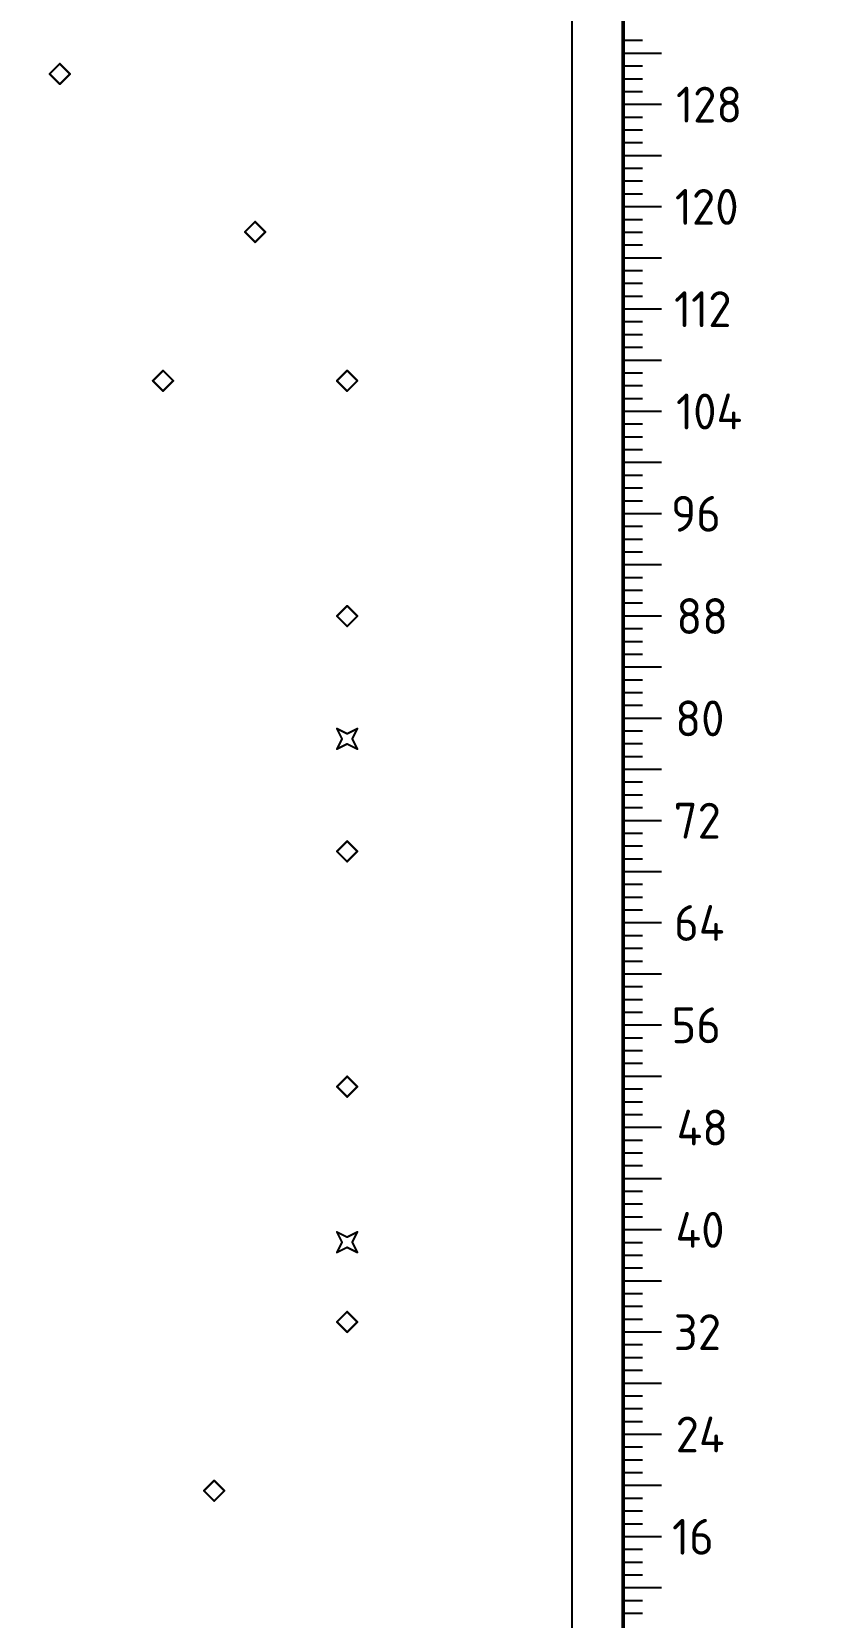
# Model space of a CAD drawing. Header units: millimetres. Extents: x -55 to 2039, y 0 to 512.
# Drawn here: x 316.4 to 393.5, y 167.4 to 322.4 of the extents above; entities that cross this region are included whole.
import ezdxf
from ezdxf import colors
from ezdxf.entities.mleader import LeaderData, LeaderLine
from ezdxf.enums import TextEntityAlignment as Align
from ezdxf.math import Vec2, Vec3

# ---------------------------------------------------------------- set-up
doc = ezdxf.new("R2010")
doc.units = ezdxf.units.MM
doc.linetypes.add('Сплошная', pattern=[0])
for name, color, linetype in [('Drill Drawing', 1, 'Continuous'), ('Виды', 30, 'Continuous'), ('Размеры', 121, 'Continuous')]:
    doc.layers.add(name, color=color, linetype=linetype)
doc.layers.add('текст', color=2, linetype='Continuous', lineweight=30)
doc.styles.add('GOST TYPE B', font='', dxfattribs={"height": 3.5})
doc.styles.get('GOST TYPE B').set_extended_font_data('GOST type B')

# ---------------------------------------------------------------- blocks, each defined once
blk = doc.blocks.new('Шероховатость')
at = {"lineweight": 50, "transparency": 16777216}
for p, q in [((-32.51, -11.45), (-28.78, -5)), ((-28.78, -5), (-5, -5)), ((-10.28, -11.58), (-7.16, -6.18)), ((-34.37, -8.22), (-32.51, -11.45)), ((-11.84, -8.88), (-10.28, -11.58))]:
    blk.add_line(p, q, dxfattribs=at)
at = {"layer": 'текст', "linetype": 'Continuous', "lineweight": 25, "transparency": 16777216, "insert": (-29.09, -6.14), "char_height": 5, "attachment_point": 1, "style": 'GOST TYPE B'}
blk.add_mtext_dynamic_manual_height_columns('Ra6,3{\\fGOST Type AU|b1|i0|c204|p2;(   )}', width=25.9473, gutter_width=17.5, heights=[0], dxfattribs=at)
blk = doc.blocks.new('_DotSmall')
at = {"color": 0, "linetype": 'ByBlock', "lineweight": 60, "const_width": 0.5}
blk.add_lwpolyline([(-0.0625, 0, 1), (0.0625, 0, 1)], format="xyb", close=True, dxfattribs=at)
blk = doc.blocks.new('Вид с →')
at = {"linetype": 'Continuous', "lineweight": 25, "transparency": 16777216}
for q in [(28.03, 4.05), (30.86, 4.05)]:
    blk.add_line((29.44, 2.63), q, dxfattribs=at)
blk.add_circle((32.94, 2.63), 3.5, dxfattribs=at)
blk.add_circle((32.94, 2.63), 3.5, dxfattribs=at)
at = {"linetype": 'Continuous', "lineweight": 50, "transparency": 16777216, "style": 'GOST TYPE B'}
blk.add_attdef('ВИД(_:_)', text='', height=7, dxfattribs=at).set_placement((27.23, 3.5), align=Align.MIDDLE_RIGHT)

msp = doc.modelspace()

# ---------------------------------------------------------------- linework, layer by layer
at = {"lineweight": 50}
msp.add_line((374.2556, 165.2965), (374.2556, 345.2965), dxfattribs=at)
at = {"layer": 'Drill Drawing'}
for points in [[(318.1606, 318.2965, 0.2, 0.2, 0), (319.1606, 319.2965, 0.2, 0.2, 0)], [(319.1606, 319.2965, 0.2, 0.2, 0), (320.1606, 318.2965, 0.2, 0.2, 0)], [(318.1606, 318.2965, 0.2, 0.2, 0), (319.1606, 317.2965, 0.2, 0.2, 0)], [(319.1606, 317.2965, 0.2, 0.2, 0), (320.1606, 318.2965, 0.2, 0.2, 0)], [(337.2556, 302.8465, 0.2, 0.2, 0), (338.2556, 303.8465, 0.2, 0.2, 0)], [(338.2556, 303.8465, 0.2, 0.2, 0), (339.2556, 302.8465, 0.2, 0.2, 0)], [(337.2556, 302.8465, 0.2, 0.2, 0), (338.2556, 301.8465, 0.2, 0.2, 0)], [(338.2556, 301.8465, 0.2, 0.2, 0), (339.2556, 302.8465, 0.2, 0.2, 0)], [(328.2556, 288.2965, 0.2, 0.2, 0), (329.2556, 289.2965, 0.2, 0.2, 0)], [(328.2556, 288.2965, 0.2, 0.2, 0), (329.2556, 287.2965, 0.2, 0.2, 0)], [(329.2556, 289.2965, 0.2, 0.2, 0), (330.2556, 288.2965, 0.2, 0.2, 0)], [(329.2556, 287.2965, 0.2, 0.2, 0), (330.2556, 288.2965, 0.2, 0.2, 0)], [(346.2556, 288.2965, 0.2, 0.2, 0), (347.2556, 289.2965, 0.2, 0.2, 0)], [(346.2556, 288.2965, 0.2, 0.2, 0), (347.2556, 287.2965, 0.2, 0.2, 0)], [(347.2556, 289.2965, 0.2, 0.2, 0), (348.2556, 288.2965, 0.2, 0.2, 0)], [(347.2556, 287.2965, 0.2, 0.2, 0), (348.2556, 288.2965, 0.2, 0.2, 0)], [(346.2556, 265.2965, 0.2, 0.2, 0), (347.2556, 266.2965, 0.2, 0.2, 0)], [(346.2556, 265.2965, 0.2, 0.2, 0), (347.2556, 264.2965, 0.2, 0.2, 0)], [(347.2556, 266.2965, 0.2, 0.2, 0), (348.2556, 265.2965, 0.2, 0.2, 0)], [(347.2556, 264.2965, 0.2, 0.2, 0), (348.2556, 265.2965, 0.2, 0.2, 0)], [(346.2556, 254.2965, 0.2, 0.2, 0), (347.2556, 253.7965, 0.2, 0.2, 0)], [(346.2556, 254.2965, 0.2, 0.2, 0), (346.7556, 253.2965, 0.2, 0.2, 0)], [(347.2556, 253.7965, 0.2, 0.2, 0), (348.2556, 254.2965, 0.2, 0.2, 0)], [(347.7556, 253.2965, 0.2, 0.2, 0), (348.2556, 254.2965, 0.2, 0.2, 0)], [(346.2556, 252.2965, 0.2, 0.2, 0), (346.7556, 253.2965, 0.2, 0.2, 0)], [(346.2556, 252.2965, 0.2, 0.2, 0), (347.2556, 252.7965, 0.2, 0.2, 0)], [(347.2556, 252.7965, 0.2, 0.2, 0), (348.2556, 252.2965, 0.2, 0.2, 0)], [(347.7556, 253.2965, 0.2, 0.2, 0), (348.2556, 252.2965, 0.2, 0.2, 0)], [(346.2556, 242.2965, 0.2, 0.2, 0), (347.2556, 243.2965, 0.2, 0.2, 0)], [(347.2556, 243.2965, 0.2, 0.2, 0), (348.2556, 242.2965, 0.2, 0.2, 0)], [(346.2556, 242.2965, 0.2, 0.2, 0), (347.2556, 241.2965, 0.2, 0.2, 0)], [(347.2556, 241.2965, 0.2, 0.2, 0), (348.2556, 242.2965, 0.2, 0.2, 0)], [(346.2556, 219.2965, 0.2, 0.2, 0), (347.2556, 220.2965, 0.2, 0.2, 0)], [(347.2556, 220.2965, 0.2, 0.2, 0), (348.2556, 219.2965, 0.2, 0.2, 0)], [(346.2556, 219.2965, 0.2, 0.2, 0), (347.2556, 218.2965, 0.2, 0.2, 0)], [(347.2556, 218.2965, 0.2, 0.2, 0), (348.2556, 219.2965, 0.2, 0.2, 0)], [(346.2556, 205.0885, 0.2, 0.2, 0), (347.2556, 204.5885, 0.2, 0.2, 0)], [(346.2556, 205.0885, 0.2, 0.2, 0), (346.7556, 204.0885, 0.2, 0.2, 0)], [(347.2556, 204.5885, 0.2, 0.2, 0), (348.2556, 205.0885, 0.2, 0.2, 0)], [(347.7556, 204.0885, 0.2, 0.2, 0), (348.2556, 205.0885, 0.2, 0.2, 0)], [(346.2556, 203.0885, 0.2, 0.2, 0), (346.7556, 204.0885, 0.2, 0.2, 0)], [(346.2556, 203.0885, 0.2, 0.2, 0), (347.2556, 203.5885, 0.2, 0.2, 0)], [(347.2556, 203.5885, 0.2, 0.2, 0), (348.2556, 203.0885, 0.2, 0.2, 0)], [(347.7556, 204.0885, 0.2, 0.2, 0), (348.2556, 203.0885, 0.2, 0.2, 0)], [(346.2556, 196.2965, 0.2, 0.2, 0), (347.2556, 197.2965, 0.2, 0.2, 0)], [(347.2556, 197.2965, 0.2, 0.2, 0), (348.2556, 196.2965, 0.2, 0.2, 0)], [(346.2556, 196.2965, 0.2, 0.2, 0), (347.2556, 195.2965, 0.2, 0.2, 0)], [(347.2556, 195.2965, 0.2, 0.2, 0), (348.2556, 196.2965, 0.2, 0.2, 0)], [(333.2556, 179.7965, 0.2, 0.2, 0), (334.2556, 180.7965, 0.2, 0.2, 0)], [(333.2556, 179.7965, 0.2, 0.2, 0), (334.2556, 178.7965, 0.2, 0.2, 0)], [(334.2556, 180.7965, 0.2, 0.2, 0), (335.2556, 179.7965, 0.2, 0.2, 0)], [(334.2556, 178.7965, 0.2, 0.2, 0), (335.2556, 179.7965, 0.2, 0.2, 0)]]:
    msp.add_lwpolyline(points, format="xyseb", dxfattribs=at)
for points in [[(319.1106, 319.2965, 0.1, 0.1, 1), (319.2106, 319.2965, 0.1, 0.1, 1)], [(319.1106, 319.2965, 0.1, 0.1, 1), (319.2106, 319.2965, 0.1, 0.1, 1)], [(318.1106, 318.2965, 0.1, 0.1, 1), (318.2106, 318.2965, 0.1, 0.1, 1)], [(318.1106, 318.2965, 0.1, 0.1, 1), (318.2106, 318.2965, 0.1, 0.1, 1)], [(320.1106, 318.2965, 0.1, 0.1, 1), (320.2106, 318.2965, 0.1, 0.1, 1)], [(320.1106, 318.2965, 0.1, 0.1, 1), (320.2106, 318.2965, 0.1, 0.1, 1)], [(319.1106, 317.2965, 0.1, 0.1, 1), (319.2106, 317.2965, 0.1, 0.1, 1)], [(319.1106, 317.2965, 0.1, 0.1, 1), (319.2106, 317.2965, 0.1, 0.1, 1)], [(338.2056, 303.8465, 0.1, 0.1, 1), (338.3056, 303.8465, 0.1, 0.1, 1)], [(338.2056, 303.8465, 0.1, 0.1, 1), (338.3056, 303.8465, 0.1, 0.1, 1)], [(337.2056, 302.8465, 0.1, 0.1, 1), (337.3056, 302.8465, 0.1, 0.1, 1)], [(337.2056, 302.8465, 0.1, 0.1, 1), (337.3056, 302.8465, 0.1, 0.1, 1)], [(339.2056, 302.8465, 0.1, 0.1, 1), (339.3056, 302.8465, 0.1, 0.1, 1)], [(339.2056, 302.8465, 0.1, 0.1, 1), (339.3056, 302.8465, 0.1, 0.1, 1)], [(338.2056, 301.8465, 0.1, 0.1, 1), (338.3056, 301.8465, 0.1, 0.1, 1)], [(338.2056, 301.8465, 0.1, 0.1, 1), (338.3056, 301.8465, 0.1, 0.1, 1)], [(328.2056, 288.2965, 0.1, 0.1, 1), (328.3056, 288.2965, 0.1, 0.1, 1)], [(328.2056, 288.2965, 0.1, 0.1, 1), (328.3056, 288.2965, 0.1, 0.1, 1)], [(329.2056, 289.2965, 0.1, 0.1, 1), (329.3056, 289.2965, 0.1, 0.1, 1)], [(329.2056, 289.2965, 0.1, 0.1, 1), (329.3056, 289.2965, 0.1, 0.1, 1)], [(330.2056, 288.2965, 0.1, 0.1, 1), (330.3056, 288.2965, 0.1, 0.1, 1)], [(330.2056, 288.2965, 0.1, 0.1, 1), (330.3056, 288.2965, 0.1, 0.1, 1)], [(346.2056, 288.2965, 0.1, 0.1, 1), (346.3056, 288.2965, 0.1, 0.1, 1)], [(346.2056, 288.2965, 0.1, 0.1, 1), (346.3056, 288.2965, 0.1, 0.1, 1)], [(347.2056, 289.2965, 0.1, 0.1, 1), (347.3056, 289.2965, 0.1, 0.1, 1)], [(347.2056, 289.2965, 0.1, 0.1, 1), (347.3056, 289.2965, 0.1, 0.1, 1)], [(348.2056, 288.2965, 0.1, 0.1, 1), (348.3056, 288.2965, 0.1, 0.1, 1)], [(348.2056, 288.2965, 0.1, 0.1, 1), (348.3056, 288.2965, 0.1, 0.1, 1)], [(329.2056, 287.2965, 0.1, 0.1, 1), (329.3056, 287.2965, 0.1, 0.1, 1)], [(329.2056, 287.2965, 0.1, 0.1, 1), (329.3056, 287.2965, 0.1, 0.1, 1)], [(347.2056, 287.2965, 0.1, 0.1, 1), (347.3056, 287.2965, 0.1, 0.1, 1)], [(347.2056, 287.2965, 0.1, 0.1, 1), (347.3056, 287.2965, 0.1, 0.1, 1)], [(346.2056, 265.2965, 0.1, 0.1, 1), (346.3056, 265.2965, 0.1, 0.1, 1)], [(346.2056, 265.2965, 0.1, 0.1, 1), (346.3056, 265.2965, 0.1, 0.1, 1)], [(347.2056, 266.2965, 0.1, 0.1, 1), (347.3056, 266.2965, 0.1, 0.1, 1)], [(347.2056, 266.2965, 0.1, 0.1, 1), (347.3056, 266.2965, 0.1, 0.1, 1)], [(348.2056, 265.2965, 0.1, 0.1, 1), (348.3056, 265.2965, 0.1, 0.1, 1)], [(348.2056, 265.2965, 0.1, 0.1, 1), (348.3056, 265.2965, 0.1, 0.1, 1)], [(347.2056, 264.2965, 0.1, 0.1, 1), (347.3056, 264.2965, 0.1, 0.1, 1)], [(347.2056, 264.2965, 0.1, 0.1, 1), (347.3056, 264.2965, 0.1, 0.1, 1)], [(346.2056, 254.2965, 0.1, 0.1, 1), (346.3056, 254.2965, 0.1, 0.1, 1)], [(346.2056, 254.2965, 0.1, 0.1, 1), (346.3056, 254.2965, 0.1, 0.1, 1)], [(348.2056, 254.2965, 0.1, 0.1, 1), (348.3056, 254.2965, 0.1, 0.1, 1)], [(348.2056, 254.2965, 0.1, 0.1, 1), (348.3056, 254.2965, 0.1, 0.1, 1)], [(346.7056, 253.2965, 0.1, 0.1, 1), (346.8056, 253.2965, 0.1, 0.1, 1)], [(346.7056, 253.2965, 0.1, 0.1, 1), (346.8056, 253.2965, 0.1, 0.1, 1)], [(347.2056, 253.7965, 0.1, 0.1, 1), (347.3056, 253.7965, 0.1, 0.1, 1)], [(347.2056, 253.7965, 0.1, 0.1, 1), (347.3056, 253.7965, 0.1, 0.1, 1)], [(347.2056, 252.7965, 0.1, 0.1, 1), (347.3056, 252.7965, 0.1, 0.1, 1)], [(347.2056, 252.7965, 0.1, 0.1, 1), (347.3056, 252.7965, 0.1, 0.1, 1)], [(347.7056, 253.2965, 0.1, 0.1, 1), (347.8056, 253.2965, 0.1, 0.1, 1)], [(347.7056, 253.2965, 0.1, 0.1, 1), (347.8056, 253.2965, 0.1, 0.1, 1)], [(346.2056, 252.2965, 0.1, 0.1, 1), (346.3056, 252.2965, 0.1, 0.1, 1)], [(346.2056, 252.2965, 0.1, 0.1, 1), (346.3056, 252.2965, 0.1, 0.1, 1)], [(348.2056, 252.2965, 0.1, 0.1, 1), (348.3056, 252.2965, 0.1, 0.1, 1)], [(348.2056, 252.2965, 0.1, 0.1, 1), (348.3056, 252.2965, 0.1, 0.1, 1)], [(347.2056, 243.2965, 0.1, 0.1, 1), (347.3056, 243.2965, 0.1, 0.1, 1)], [(347.2056, 243.2965, 0.1, 0.1, 1), (347.3056, 243.2965, 0.1, 0.1, 1)], [(346.2056, 242.2965, 0.1, 0.1, 1), (346.3056, 242.2965, 0.1, 0.1, 1)], [(346.2056, 242.2965, 0.1, 0.1, 1), (346.3056, 242.2965, 0.1, 0.1, 1)], [(348.2056, 242.2965, 0.1, 0.1, 1), (348.3056, 242.2965, 0.1, 0.1, 1)], [(348.2056, 242.2965, 0.1, 0.1, 1), (348.3056, 242.2965, 0.1, 0.1, 1)], [(347.2056, 241.2965, 0.1, 0.1, 1), (347.3056, 241.2965, 0.1, 0.1, 1)], [(347.2056, 241.2965, 0.1, 0.1, 1), (347.3056, 241.2965, 0.1, 0.1, 1)], [(347.2056, 220.2965, 0.1, 0.1, 1), (347.3056, 220.2965, 0.1, 0.1, 1)], [(347.2056, 220.2965, 0.1, 0.1, 1), (347.3056, 220.2965, 0.1, 0.1, 1)], [(346.2056, 219.2965, 0.1, 0.1, 1), (346.3056, 219.2965, 0.1, 0.1, 1)], [(346.2056, 219.2965, 0.1, 0.1, 1), (346.3056, 219.2965, 0.1, 0.1, 1)], [(348.2056, 219.2965, 0.1, 0.1, 1), (348.3056, 219.2965, 0.1, 0.1, 1)], [(348.2056, 219.2965, 0.1, 0.1, 1), (348.3056, 219.2965, 0.1, 0.1, 1)], [(347.2056, 218.2965, 0.1, 0.1, 1), (347.3056, 218.2965, 0.1, 0.1, 1)], [(347.2056, 218.2965, 0.1, 0.1, 1), (347.3056, 218.2965, 0.1, 0.1, 1)], [(346.2056, 205.0885, 0.1, 0.1, 1), (346.3056, 205.0885, 0.1, 0.1, 1)], [(346.2056, 205.0885, 0.1, 0.1, 1), (346.3056, 205.0885, 0.1, 0.1, 1)], [(347.2056, 204.5885, 0.1, 0.1, 1), (347.3056, 204.5885, 0.1, 0.1, 1)], [(347.2056, 204.5885, 0.1, 0.1, 1), (347.3056, 204.5885, 0.1, 0.1, 1)], [(348.2056, 205.0885, 0.1, 0.1, 1), (348.3056, 205.0885, 0.1, 0.1, 1)], [(348.2056, 205.0885, 0.1, 0.1, 1), (348.3056, 205.0885, 0.1, 0.1, 1)], [(346.2056, 203.0885, 0.1, 0.1, 1), (346.3056, 203.0885, 0.1, 0.1, 1)], [(346.2056, 203.0885, 0.1, 0.1, 1), (346.3056, 203.0885, 0.1, 0.1, 1)], [(346.7056, 204.0885, 0.1, 0.1, 1), (346.8056, 204.0885, 0.1, 0.1, 1)], [(346.7056, 204.0885, 0.1, 0.1, 1), (346.8056, 204.0885, 0.1, 0.1, 1)], [(347.2056, 203.5885, 0.1, 0.1, 1), (347.3056, 203.5885, 0.1, 0.1, 1)], [(347.2056, 203.5885, 0.1, 0.1, 1), (347.3056, 203.5885, 0.1, 0.1, 1)], [(347.7056, 204.0885, 0.1, 0.1, 1), (347.8056, 204.0885, 0.1, 0.1, 1)], [(347.7056, 204.0885, 0.1, 0.1, 1), (347.8056, 204.0885, 0.1, 0.1, 1)], [(348.2056, 203.0885, 0.1, 0.1, 1), (348.3056, 203.0885, 0.1, 0.1, 1)], [(348.2056, 203.0885, 0.1, 0.1, 1), (348.3056, 203.0885, 0.1, 0.1, 1)], [(347.2056, 197.2965, 0.1, 0.1, 1), (347.3056, 197.2965, 0.1, 0.1, 1)], [(347.2056, 197.2965, 0.1, 0.1, 1), (347.3056, 197.2965, 0.1, 0.1, 1)], [(346.2056, 196.2965, 0.1, 0.1, 1), (346.3056, 196.2965, 0.1, 0.1, 1)], [(346.2056, 196.2965, 0.1, 0.1, 1), (346.3056, 196.2965, 0.1, 0.1, 1)], [(347.2056, 195.2965, 0.1, 0.1, 1), (347.3056, 195.2965, 0.1, 0.1, 1)], [(347.2056, 195.2965, 0.1, 0.1, 1), (347.3056, 195.2965, 0.1, 0.1, 1)], [(348.2056, 196.2965, 0.1, 0.1, 1), (348.3056, 196.2965, 0.1, 0.1, 1)], [(348.2056, 196.2965, 0.1, 0.1, 1), (348.3056, 196.2965, 0.1, 0.1, 1)], [(333.2056, 179.7965, 0.1, 0.1, 1), (333.3056, 179.7965, 0.1, 0.1, 1)], [(333.2056, 179.7965, 0.1, 0.1, 1), (333.3056, 179.7965, 0.1, 0.1, 1)], [(334.2056, 180.7965, 0.1, 0.1, 1), (334.3056, 180.7965, 0.1, 0.1, 1)], [(334.2056, 180.7965, 0.1, 0.1, 1), (334.3056, 180.7965, 0.1, 0.1, 1)], [(335.2056, 179.7965, 0.1, 0.1, 1), (335.3056, 179.7965, 0.1, 0.1, 1)], [(335.2056, 179.7965, 0.1, 0.1, 1), (335.3056, 179.7965, 0.1, 0.1, 1)], [(334.2056, 178.7965, 0.1, 0.1, 1), (334.3056, 178.7965, 0.1, 0.1, 1)], [(334.2056, 178.7965, 0.1, 0.1, 1), (334.3056, 178.7965, 0.1, 0.1, 1)]]:
    msp.add_lwpolyline(points, format="xyseb", close=True, dxfattribs=at)
at = {"layer": 'Размеры', "linetype": 'Continuous', "lineweight": 25}
msp.add_line((369.2556, 130.3205), (369.2556, 342.142), dxfattribs=at)
at = {"layer": 'текст', "lineweight": 25}
for p, q in [((376.1306, 321.5465), (374.2556, 321.5465)), ((378.0056, 320.2965), (374.2556, 320.2965)), ((376.1306, 319.0465), (374.2556, 319.0465)), ((376.1306, 317.7965), (374.2556, 317.7965)), ((376.1306, 316.5465), (374.2556, 316.5465)), ((378.0056, 315.2965), (374.2556, 315.2965)), ((376.1306, 314.0465), (374.2556, 314.0465)), ((376.1306, 312.7965), (374.2556, 312.7965)), ((376.1306, 311.5465), (374.2556, 311.5465)), ((378.0056, 310.2965), (374.2556, 310.2965)), ((376.1306, 309.0465), (374.2556, 309.0465)), ((376.1306, 307.7965), (374.2556, 307.7965)), ((376.1306, 306.5465), (374.2556, 306.5465)), ((378.0056, 305.2965), (374.2556, 305.2965)), ((376.1306, 304.0465), (374.2556, 304.0465)), ((376.1306, 302.7965), (374.2556, 302.7965)), ((376.1306, 301.5465), (374.2556, 301.5465)), ((378.0056, 300.2965), (374.2556, 300.2965)), ((376.1306, 299.0465), (374.2556, 299.0465)), ((376.1306, 297.7965), (374.2556, 297.7965)), ((376.1306, 296.5465), (374.2556, 296.5465)), ((378.0056, 295.2965), (374.2556, 295.2965)), ((376.1306, 294.0465), (374.2556, 294.0465)), ((376.1306, 292.7965), (374.2556, 292.7965)), ((376.1306, 291.5465), (374.2556, 291.5465)), ((378.0056, 290.2965), (374.2556, 290.2965)), ((376.1306, 289.0465), (374.2556, 289.0465)), ((376.1306, 287.7965), (374.2556, 287.7965)), ((376.1306, 286.5465), (374.2556, 286.5465)), ((378.0056, 285.2965), (374.2556, 285.2965)), ((376.1306, 284.0465), (374.2556, 284.0465)), ((376.1306, 282.7965), (374.2556, 282.7965)), ((376.1306, 281.5465), (374.2556, 281.5465)), ((378.0056, 280.2965), (374.2556, 280.2965)), ((376.1306, 279.0465), (374.2556, 279.0465)), ((376.1306, 277.7965), (374.2556, 277.7965)), ((376.1306, 276.5465), (374.2556, 276.5465)), ((378.0056, 275.2965), (374.2556, 275.2965)), ((376.1306, 274.0465), (374.2556, 274.0465)), ((376.1306, 272.7965), (374.2556, 272.7965)), ((376.1306, 271.5465), (374.2556, 271.5465)), ((378.0056, 270.2965), (374.2556, 270.2965)), ((376.1306, 269.0465), (374.2556, 269.0465)), ((376.1306, 267.7965), (374.2556, 267.7965)), ((376.1306, 266.5465), (374.2556, 266.5465)), ((378.0056, 265.2965), (374.2556, 265.2965)), ((376.1306, 264.0465), (374.2556, 264.0465)), ((376.1306, 262.7965), (374.2556, 262.7965)), ((376.1306, 261.5465), (374.2556, 261.5465)), ((378.0056, 260.2965), (374.2556, 260.2965)), ((376.1306, 259.0465), (374.2556, 259.0465)), ((376.1306, 257.7965), (374.2556, 257.7965)), ((376.1306, 256.5465), (374.2556, 256.5465)), ((378.0056, 255.2965), (374.2556, 255.2965)), ((376.1306, 254.0465), (374.2556, 254.0465)), ((376.1306, 252.7965), (374.2556, 252.7965)), ((376.1306, 251.5465), (374.2556, 251.5465)), ((378.0056, 250.2965), (374.2556, 250.2965)), ((376.1306, 249.0465), (374.2556, 249.0465)), ((376.1306, 247.7965), (374.2556, 247.7965)), ((376.1306, 246.5465), (374.2556, 246.5465)), ((378.0056, 245.2965), (374.2556, 245.2965)), ((376.1306, 244.0465), (374.2556, 244.0465)), ((376.1306, 242.7965), (374.2556, 242.7965)), ((376.1306, 241.5465), (374.2556, 241.5465)), ((378.0056, 240.2965), (374.2556, 240.2965)), ((376.1306, 239.0465), (374.2556, 239.0465)), ((376.1306, 237.7965), (374.2556, 237.7965)), ((376.1306, 236.5465), (374.2556, 236.5465)), ((378.0056, 235.2965), (374.2556, 235.2965)), ((376.1306, 234.0465), (374.2556, 234.0465)), ((376.1306, 232.7965), (374.2556, 232.7965)), ((376.1306, 231.5465), (374.2556, 231.5465)), ((378.0056, 230.2965), (374.2556, 230.2965)), ((376.1306, 229.0465), (374.2556, 229.0465)), ((376.1306, 227.7965), (374.2556, 227.7965)), ((376.1306, 226.5465), (374.2556, 226.5465)), ((378.0056, 225.2965), (374.2556, 225.2965)), ((376.1306, 224.0465), (374.2556, 224.0465)), ((376.1306, 222.7965), (374.2556, 222.7965)), ((376.1306, 221.5465), (374.2556, 221.5465)), ((378.0056, 220.2965), (374.2556, 220.2965)), ((376.1306, 219.0465), (374.2556, 219.0465)), ((376.1306, 217.7965), (374.2556, 217.7965)), ((376.1306, 216.5465), (374.2556, 216.5465)), ((378.0056, 215.2965), (374.2556, 215.2965)), ((376.1306, 214.0465), (374.2556, 214.0465)), ((376.1306, 212.7965), (374.2556, 212.7965)), ((376.1306, 211.5465), (374.2556, 211.5465)), ((378.0056, 210.2965), (374.2556, 210.2965)), ((376.1306, 209.0465), (374.2556, 209.0465)), ((376.1306, 207.7965), (374.2556, 207.7965)), ((376.1306, 206.5465), (374.2556, 206.5465)), ((378.0056, 205.2965), (374.2556, 205.2965)), ((376.1306, 204.0465), (374.2556, 204.0465)), ((376.1306, 202.7965), (374.2556, 202.7965)), ((376.1306, 201.5465), (374.2556, 201.5465)), ((378.0056, 200.2965), (374.2556, 200.2965)), ((376.1306, 199.0465), (374.2556, 199.0465)), ((376.1306, 197.7965), (374.2556, 197.7965)), ((376.1306, 196.5465), (374.2556, 196.5465)), ((378.0056, 195.2965), (374.2556, 195.2965)), ((376.1306, 194.0465), (374.2556, 194.0465)), ((376.1306, 192.7965), (374.2556, 192.7965)), ((376.1306, 191.5465), (374.2556, 191.5465)), ((378.0056, 190.2965), (374.2556, 190.2965)), ((376.1306, 189.0465), (374.2556, 189.0465)), ((376.1306, 187.7965), (374.2556, 187.7965)), ((376.1306, 186.5465), (374.2556, 186.5465)), ((378.0056, 185.2965), (374.2556, 185.2965)), ((376.1306, 184.0465), (374.2556, 184.0465)), ((376.1306, 182.7965), (374.2556, 182.7965)), ((376.1306, 181.5465), (374.2556, 181.5465)), ((378.0056, 180.2965), (374.2556, 180.2965)), ((376.1306, 179.0465), (374.2556, 179.0465)), ((376.1306, 177.7965), (374.2556, 177.7965)), ((376.1306, 176.5465), (374.2556, 176.5465)), ((378.0056, 175.2965), (374.2556, 175.2965)), ((376.1306, 174.0465), (374.2556, 174.0465)), ((376.1306, 172.7965), (374.2556, 172.7965)), ((376.1306, 171.5465), (374.2556, 171.5465)), ((378.0056, 170.2965), (374.2556, 170.2965)), ((376.1306, 169.0465), (374.2556, 169.0465)), ((376.1306, 167.7965), (374.2556, 167.7965))]:
    msp.add_line(p, q, dxfattribs=at)

# ---------------------------------------------------------------- texts
at = {"layer": 'текст', "lineweight": 35, "style": 'GOST TYPE B'}
for s, p in [('128', (385.8769, 315.2965)), ('120', (385.5329, 305.2965)), ('112', (384.8398, 295.2965)), ('104', (385.8794, 285.2965)), ('96', (383.8002, 275.2965)), ('88', (384.4908, 265.2965)), ('80', (384.1467, 255.2965)), ('72', (383.8002, 245.2965)), ('64', (384.1467, 235.2965)), ('56', (383.8002, 225.2965)), ('48', (384.4982, 215.2965)), ('40', (384.1541, 205.2965)), ('32', (383.8175, 195.2965)), ('24', (384.1616, 185.2965)), ('16', (383.1071, 175.2965))]:
    msp.add_text(s, height=3.5, dxfattribs=at).set_placement(p, align=Align.MIDDLE_RIGHT)

# ---------------------------------------------------------------- leaders
at = {"linetype": 'Continuous', "lineweight": 25}
ml = msp.add_multileader_block('Standard', dxfattribs=at)
ml.set_content('Шероховатость', color=256)
ml.set_leader_properties(linetype='Сплошная', lineweight=25)
ml.set_arrow_properties(name='DOTSMALL')
ml.build(insert=Vec2(0, 0))
ml.multileader.update_dxf_attribs({"leader_type": 0, "has_dogleg": 0, "text_left_attachment_type": 6, "text_right_attachment_type": 6, "dogleg_length": 0.3, "arrow_head_size": 1, "block_connection_type": 1})
ctx = ml.context
ctx.base_point, ctx.char_height, ctx.arrow_head_size, ctx.landing_gap_size, ctx.plane_origin = Vec3(608.1585, 432.5126), 3.5, 1, 1, Vec3(608.1585, 432.5126)
ctx.left_attachment, ctx.right_attachment, ctx.attachment_type = 6, 6, 1
notes = []
notes.append((ctx, [(0, (0, 0, 0), (0, 0), (1, 0), 1, [])]))
ctx.block.insert = Vec3(608.1585, 432.5126)
at = {"layer": 'Виды', "linetype": 'Continuous', "lineweight": 25}
ml = msp.add_multileader_block('Standard', dxfattribs=at)
ml.set_content('Вид с →', color=256)
ml.set_attribute('ВИД(_:_)', 'А(2:1)', width=0)
ml.set_leader_properties(linetype='Сплошная', lineweight=25)
ml.set_arrow_properties(name='DOTSMALL')
ml.build(insert=Vec2(0, 0))
ml.multileader.update_dxf_attribs({"leader_type": 0, "has_dogleg": 0, "text_left_attachment_type": 6, "text_right_attachment_type": 6, "dogleg_length": 0.3, "arrow_head_size": 1, "block_connection_type": 1})
ctx = ml.context
ctx.base_point, ctx.char_height, ctx.arrow_head_size, ctx.landing_gap_size, ctx.plane_origin = Vec3(1329.0713, 395.8731), 3.5, 1, 1, Vec3(1329.0713, 395.8731)
ctx.left_attachment, ctx.right_attachment, ctx.attachment_type = 6, 6, 1
notes.append((ctx, [(0, (0, 0, 0), (0, 0), (1, 0), 1, [])]))
ctx.block.insert = Vec3(1329.0713, 395.8731)
ml = msp.add_multileader_block('Standard', dxfattribs=at)
ml.set_content('Вид с →', color=256)
ml.set_attribute('ВИД(_:_)', 'Б(4:1)', width=0)
ml.set_leader_properties(linetype='Сплошная', lineweight=25)
ml.set_arrow_properties(name='DOTSMALL')
ml.build(insert=Vec2(0, 0))
ml.multileader.update_dxf_attribs({"leader_type": 0, "has_dogleg": 0, "text_left_attachment_type": 6, "text_right_attachment_type": 6, "dogleg_length": 0.3, "arrow_head_size": 1, "block_connection_type": 1})
ctx = ml.context
ctx.base_point, ctx.char_height, ctx.arrow_head_size, ctx.landing_gap_size, ctx.plane_origin = Vec3(1332.1634, 311.4002), 3.5, 1, 1, Vec3(1332.1634, 311.4002)
ctx.left_attachment, ctx.right_attachment, ctx.attachment_type = 6, 6, 1
notes.append((ctx, [(0, (0, 0, 0), (0, 0), (1, 0), 1, [])]))
ctx.block.insert = Vec3(1332.1634, 311.4002)
for ctx, leaders in notes:
    for number, flags, end, landing, length, lines in leaders:
        leader = LeaderData()
        leader.index, (leader.has_last_leader_line, leader.has_dogleg_vector, leader.attachment_direction) = number, flags
        leader.last_leader_point, leader.dogleg_vector, leader.dogleg_length = Vec3(end), Vec3(landing), length
        for number, points, colour, breaks in lines:
            line = LeaderLine()
            line.index, line.vertices, line.color, line.breaks = number, Vec3.list(points), colors.encode_raw_color(colour), breaks
            leader.lines.append(line)
        ctx.leaders.append(leader)

doc.saveas('drawing.dxf')
